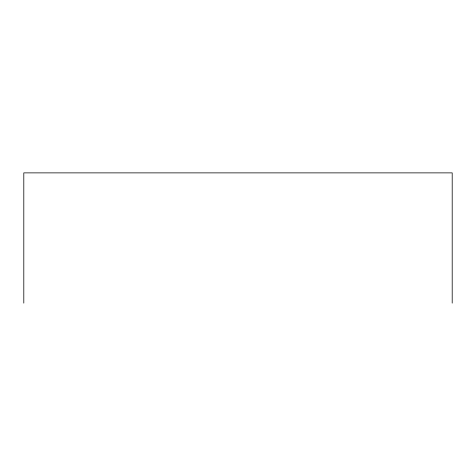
<?xml version="1.0" encoding="UTF-8"?>
<svg xmlns="http://www.w3.org/2000/svg" width="476" height="476" viewBox="0 0 476 476"><rect width="100%" height="100%" fill="white"/><g stroke="black" fill="none" stroke-linecap="round" stroke-linejoin="round"><path stroke-width="0.71" d="M452.2 303.123L452.2 172.877L23.8 172.877L23.8 303.123"/></g></svg>
